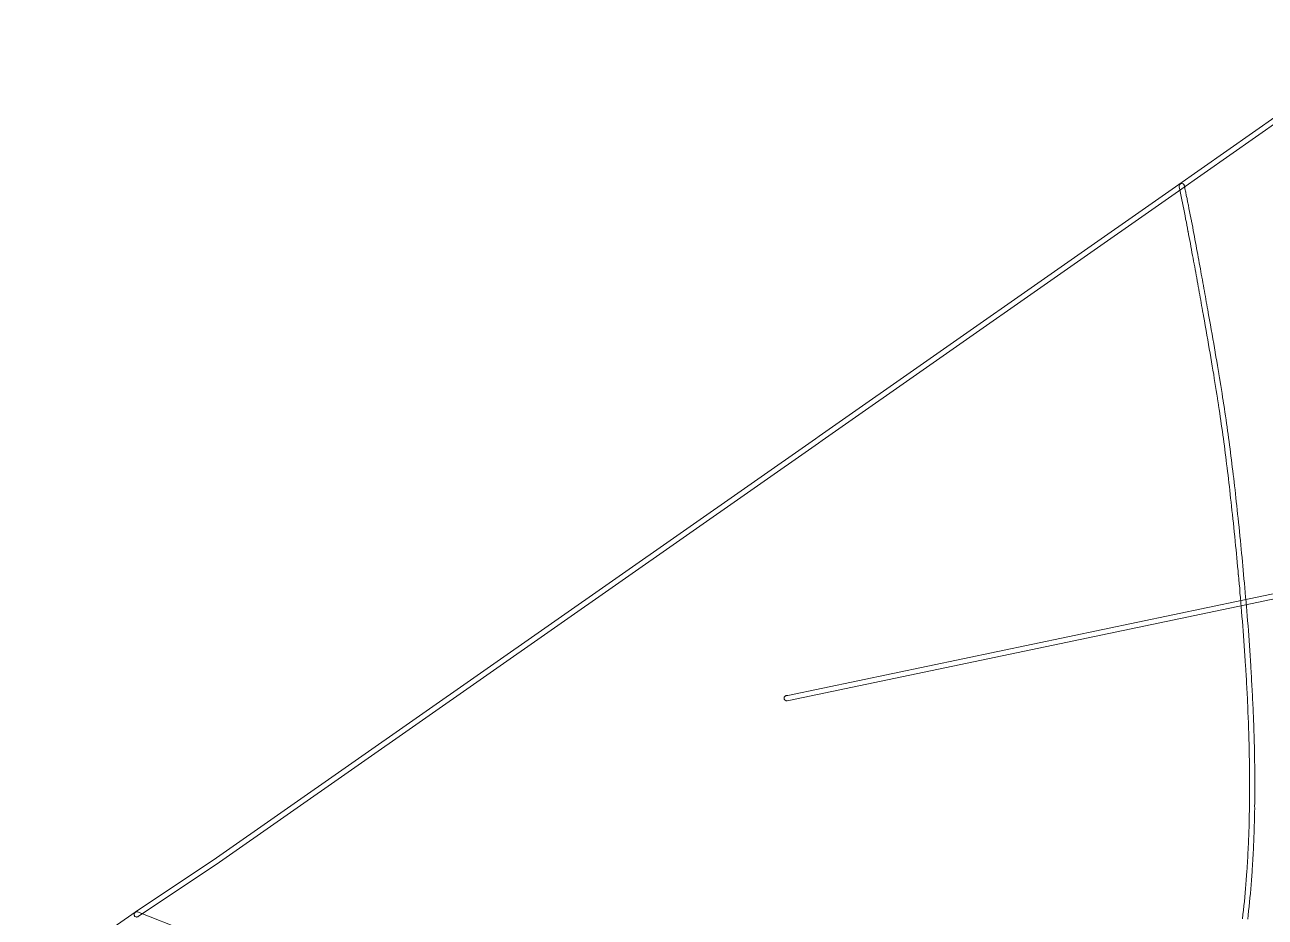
# Model space of a CAD drawing. Header units: inches. Extents: x 704148 to 723432, y 7075344 to 7101810.
# Drawn here: x 721860 to 722807, y 7090948 to 7091629 of the extents above; entities that cross this region are included whole.
import ezdxf

# ---------------------------------------------------------------- set-up
doc = ezdxf.new("R2010")
doc.units = ezdxf.units.IN
doc.header["$MEASUREMENT"] = 0
doc.layers.add('gisdb.gisadmin', color=7, linetype='Continuous', lineweight=9, true_color=0xccf5fc)

msp = doc.modelspace()

# ---------------------------------------------------------------- linework, layer by layer
at = {"layer": 'gisdb.gisadmin'}
for points in [[(722916.9726, 7091625.2239), (722740.587, 7091501.6963), (722468.7335, 7091311.3174), (722465.7997, 7091309.2614), (722008.5948, 7090989.8417), (722008.563, 7090989.82), (721946.5022, 7090948.2166), (721946.3586, 7090948.1289), (721946.0401, 7090947.9869), (721945.7018, 7090947.9024), (721945.3539, 7090947.878), (721945.0072, 7090947.9143), (721944.6719, 7090948.0104), (721944.3585, 7090948.1632), (721944.0763, 7090948.3681), (721943.834, 7090948.6189), (721943.639, 7090948.9079), (721943.4971, 7090949.2264), (721943.4126, 7090949.5647), (721943.3882, 7090949.9125), (721943.4245, 7090950.2594), (721943.5206, 7090950.5945), (721943.6734, 7090950.908), (721943.8782, 7090951.1901), (721944.129, 7090951.4324), (721944.2744, 7090951.5397), (722006.3193, 7090993.1326), (722463.5061, 7091312.5396), (722466.4381, 7091314.5942), (722738.292, 7091504.9735), (722914.678, 7091628.5012)], [(722789.4909, 7090946.6083), (722789.846, 7090949.8163), (722790.203, 7090953.1351), (722790.558, 7090956.3431), (722790.9115, 7090959.6285), (722791.1663, 7090962.9198), (722791.1718, 7090962.9794), (722791.5256, 7090966.2679), (722791.7806, 7090969.5613), (722792.0357, 7090972.769), (722792.2945, 7090976.1984), (722792.5517, 7090979.5208), (722792.8081, 7090982.8314), (722792.9415, 7090984.8115), (722793.0776, 7090986.9124), (722793.214, 7090989.0185), (722793.3482, 7090991.0111), (722793.4843, 7090993.112), (722793.6174, 7090995.167), (722793.651, 7090997.115), (722793.6549, 7090997.2098), (722793.7857, 7090999.2186), (722793.7911, 7090999.3133), (722793.9242, 7091001.3684), (722793.9597, 7091003.4271), (722793.9639, 7091003.5271), (722794.0949, 7091005.47), (722794.1303, 7091007.525), (722794.1343, 7091007.6198), (722794.2673, 7091009.6749), (722794.3028, 7091011.7336), (722794.3392, 7091013.8388), (722794.3434, 7091013.9388), (722794.4743, 7091015.8817), (722794.5098, 7091017.9367), (722794.5461, 7091020.0419), (722794.5824, 7091022.1471), (722794.6187, 7091024.2523), (722794.6551, 7091026.3574), (722794.659, 7091026.4522), (722794.7921, 7091028.5073), (722794.8268, 7091030.5197), (722794.7647, 7091032.5781), (722794.764, 7091032.673), (722794.7984, 7091034.6674), (722794.8348, 7091036.7726), (722794.8711, 7091038.8778), (722794.9074, 7091040.983), (722794.9429, 7091043.0417), (722794.8808, 7091045.1002), (722794.8802, 7091045.1951), (722794.9165, 7091047.3003), (722794.952, 7091049.359), (722794.8899, 7091051.4175), (722794.8892, 7091051.5124), (722794.9247, 7091053.5674), (722794.8609, 7091055.5136), (722794.8601, 7091055.6137), (722794.8956, 7091057.6724), (722794.8335, 7091059.7309), (722794.8328, 7091059.8258), (722794.8684, 7091061.8845), (722794.8063, 7091063.943), (722794.7427, 7091066.0499), (722794.742, 7091066.1448), (722794.7775, 7091068.1998), (722794.7136, 7091070.1486), (722794.65, 7091072.2581), (722794.5864, 7091074.365), (722794.5858, 7091074.4599), (722794.6068, 7091075.6787), (722794.6212, 7091076.5149), (722794.5573, 7091078.4638), (722794.4937, 7091080.5732), (722794.4302, 7091082.6776), (722794.3648, 7091084.6711), (722794.364, 7091084.7712), (722794.3761, 7091085.4727), (722794.3035, 7091086.7282), (722794.3011, 7091086.7832), (722794.2376, 7091088.8875), (722794.1721, 7091090.8837), (722794.1086, 7091092.9906), (722794.0431, 7091094.9867), (722793.9795, 7091097.0936), (722793.914, 7091099.0897), (722793.852, 7091101.1465), (722793.6909, 7091103.0924), (722793.6851, 7091103.197), (722793.6215, 7091105.3014), (722793.5561, 7091107.2948), (722793.4921, 7091109.2476), (722793.3322, 7091111.3106), (722793.3272, 7091111.3996), (722793.2617, 7091113.3957), (722793.1963, 7091115.3918), (722793.1324, 7091117.3389), (722792.9712, 7091119.2863), (722792.9653, 7091119.391), (722792.9033, 7091121.4452), (722792.7423, 7091123.3911), (722792.7365, 7091123.4905), (722792.6727, 7091125.4376), (722792.5114, 7091127.385), (722792.5057, 7091127.4844), (722792.4402, 7091129.4806), (722792.3766, 7091131.4218), (722792.2137, 7091133.2585), (722792.0479, 7091135.2621), (722792.0421, 7091135.3615), (722791.9783, 7091137.3086), (722791.817, 7091139.2561), (722791.8138, 7091139.3014), (722791.5811, 7091143.1845), (722791.3483, 7091147.0677), (722791.1173, 7091150.9217), (722790.7852, 7091154.668), (722790.781, 7091154.7249), (722790.5484, 7091158.6058), (722790.3157, 7091162.3471), (722789.9833, 7091166.0975), (722789.9796, 7091166.1452), (722789.7445, 7091169.7836), (722789.4125, 7091173.53), (722789.0763, 7091177.1901), (722789.072, 7091177.2441), (722788.8374, 7091180.8752), (722788.5019, 7091184.3975), (722788.4992, 7091184.4291), (722788.253, 7091187.5366), (722788.2472, 7091187.7292), (722788.2548, 7091188.17), (722787.9274, 7091191.6079), (722787.5875, 7091195.0459), (722787.5823, 7091195.1088), (722787.3459, 7091198.628), (722787.0089, 7091202.0366), (722786.6669, 7091205.3655), (722786.3262, 7091208.8109), (722786.3222, 7091208.8564), (722786.0799, 7091212.0498), (722785.7408, 7091215.3509), (722785.3973, 7091218.5646), (722785.3917, 7091218.6257), (722785.1497, 7091221.8151), (722784.809, 7091225.003), (722784.8039, 7091225.0575), (722784.5605, 7091228.1302), (722784.2169, 7091231.0909), (722784.2126, 7091231.1319), (722783.8743, 7091234.6844), (722783.5496, 7091238.1129), (722783.5362, 7091238.2333), (722783.1965, 7091241.6696), (722782.8549, 7091244.9946), (722782.5127, 7091248.3255), (722782.1706, 7091251.6547), (722781.8279, 7091254.8619), (722781.4817, 7091257.9733), (722781.1378, 7091261.1913), (722780.7925, 7091264.2935), (722780.4451, 7091267.2873), (722780.0972, 7091270.2858), (722780.0906, 7091270.3514), (722779.8452, 7091273.3166), (722779.5018, 7091276.2761), (722779.1525, 7091279.1587), (722778.8026, 7091282.0464), (722778.4529, 7091284.9341), (722778.1042, 7091287.8124), (722777.752, 7091290.5933), (722777.4026, 7091293.477), (722777.051, 7091296.2524), (722776.6992, 7091299.0293), (722776.3475, 7091301.8062), (722775.9957, 7091304.583), (722775.644, 7091307.3599), (722775.2922, 7091310.1368), (722774.9458, 7091312.8717), (722774.4975, 7091315.5086), (722774.4869, 7091315.5815), (722774.1351, 7091318.3584), (722773.788, 7091321.0986), (722773.3412, 7091323.8481), (722773.3317, 7091323.9138), (722772.9836, 7091326.6615), (722772.5399, 7091329.5122), (722772.088, 7091332.2929), (722772.0786, 7091332.3587), (722771.7305, 7091335.1064), (722771.285, 7091337.9687), (722770.877, 7091340.5984), (722770.8245, 7091340.7374), (722770.7401, 7091341.0757), (722770.7328, 7091341.126), (722770.3822, 7091343.7691), (722769.9349, 7091346.6431), (722769.4908, 7091349.6178), (722768.949, 7091352.5876), (722768.9398, 7091352.6424), (722768.4953, 7091355.6199), (722767.9534, 7091358.5897), (722767.9456, 7091358.6354), (722767.9411, 7091358.665), (722767.4987, 7091361.7515), (722766.9601, 7091364.944), (722766.4143, 7091368.0569), (722765.8684, 7091371.2927), (722765.3254, 7091374.6329), (722764.7881, 7091377.9382), (722764.1517, 7091381.2463), (722764.14, 7091381.3126), (722763.6043, 7091384.7304), (722762.9681, 7091388.157), (722762.3279, 7091391.7263), (722761.6908, 7091395.4004), (722761.0547, 7091399.0689), (722760.4204, 7091402.7265), (722759.6914, 7091406.6011), (722759.6845, 7091406.6399), (722759.0526, 7091410.4055), (722758.6901, 7091412.3924), (722758.3249, 7091414.3936), (722757.9598, 7091416.3949), (722757.5929, 7091418.4062), (722757.2295, 7091420.5188), (722756.8645, 7091422.5196), (722756.4995, 7091424.6417), (722756.1362, 7091426.7537), (722755.7805, 7091428.8219), (722755.3273, 7091430.8905), (722755.3069, 7091430.9977), (722754.9456, 7091433.2206), (722754.593, 7091435.3895), (722754.1416, 7091437.4501), (722754.1241, 7091437.5392), (722753.7609, 7091439.6513), (722753.3976, 7091441.7633), (722753.0401, 7091443.8423), (722752.5859, 7091446.033), (722752.5732, 7091446.1), (722752.2157, 7091448.179), (722751.7615, 7091450.3696), (722751.7458, 7091450.4548), (722751.3915, 7091452.6343), (722750.9389, 7091454.8171), (722750.9232, 7091454.9023), (722750.5672, 7091457.0923), (722750.1143, 7091459.3955), (722750.1026, 7091459.4606), (722749.7466, 7091461.6505), (722749.2936, 7091463.9538), (722748.8343, 7091466.2892), (722748.375, 7091468.6246), (722747.9157, 7091470.96), (722747.9022, 7091471.0371), (722747.5483, 7091473.3343), (722747.0953, 7091475.6383), (722746.6451, 7091478.0453), (722746.0977, 7091480.3329), (722746.0768, 7091480.4308), (722745.6194, 7091482.877), (722745.1621, 7091485.3232), (722744.7047, 7091487.7694), (722744.2543, 7091490.178), (722743.7059, 7091492.5871), (722743.69, 7091492.6635), (722743.2396, 7091495.0721), (722742.6912, 7091497.4812), (722742.6753, 7091497.5576), (722742.2229, 7091499.9772), (722741.6741, 7091502.5058), (722741.6626, 7091502.5625), (722741.2052, 7091505.0087), (722741.1958, 7091505.063), (722741.1714, 7091505.4108), (722741.2078, 7091505.7577), (722741.3039, 7091506.0928), (722741.4567, 7091506.4063), (722741.6616, 7091506.6884), (722741.9123, 7091506.9307), (722742.2014, 7091507.1257), (722742.5198, 7091507.2676), (722742.8582, 7091507.3521), (722743.206, 7091507.3765), (722743.5528, 7091507.3402), (722743.8881, 7091507.244), (722744.2015, 7091507.0912), (722744.4836, 7091506.8863), (722744.7259, 7091506.6355), (722744.9209, 7091506.3466), (722745.0628, 7091506.028), (722745.1378, 7091505.744), (722745.5904, 7091503.3245), (722746.1392, 7091500.7958), (722746.1507, 7091500.7391), (722746.6011, 7091498.3304), (722747.1495, 7091495.9214), (722747.1654, 7091495.8449), (722747.6157, 7091493.4363), (722748.1642, 7091491.0272), (722748.1801, 7091490.9508), (722748.6374, 7091488.5046), (722749.0948, 7091486.0584), (722749.5522, 7091483.6122), (722750.0006, 7091481.2144), (722750.5479, 7091478.9268), (722750.5688, 7091478.8289), (722751.0257, 7091476.3856), (722751.4819, 7091474.0657), (722751.4956, 7091473.9886), (722751.8493, 7091471.6914), (722752.3006, 7091469.3966), (722752.7599, 7091467.0612), (722753.2192, 7091464.7258), (722753.6785, 7091462.3904), (722753.6902, 7091462.3253), (722754.0462, 7091460.1354), (722754.4992, 7091457.8321), (722754.5108, 7091457.7671), (722754.8651, 7091455.5875), (722755.3177, 7091453.4047), (722755.3334, 7091453.3196), (722755.6877, 7091451.14), (722756.1402, 7091448.9573), (722756.1529, 7091448.8902), (722756.5104, 7091446.8113), (722756.9646, 7091444.6206), (722756.9774, 7091444.5535), (722757.3406, 7091442.4415), (722757.7038, 7091440.3294), (722758.0595, 7091438.2612), (722758.5128, 7091436.1926), (722758.5332, 7091436.0854), (722758.8945, 7091433.8625), (722759.2471, 7091431.6936), (722759.6985, 7091429.633), (722759.716, 7091429.5439), (722760.0792, 7091427.4319), (722760.4424, 7091425.3198), (722760.804, 7091423.2173), (722761.1691, 7091421.2164), (722761.5324, 7091419.1039), (722761.8956, 7091417.1131), (722762.2608, 7091415.1118), (722762.6259, 7091413.1105), (722762.9935, 7091411.0952), (722763.6271, 7091407.3204), (722764.358, 7091403.435), (722764.9967, 7091399.7526), (722765.6329, 7091396.0841), (722766.2681, 7091392.4209), (722766.9039, 7091388.8755), (722767.5428, 7091385.4345), (722767.552, 7091385.381), (722768.087, 7091381.9676), (722768.7223, 7091378.6662), (722768.7324, 7091378.6091), (722769.2743, 7091375.2748), (722769.8154, 7091371.9465), (722770.3572, 7091368.7353), (722770.903, 7091365.6225), (722771.4496, 7091362.383), (722771.4557, 7091362.3436), (722771.8963, 7091359.2694), (722772.437, 7091356.3059), (722772.4462, 7091356.2513), (722772.8907, 7091353.2731), (722773.4325, 7091350.3038), (722773.4418, 7091350.2491), (722773.8897, 7091347.2483), (722774.3388, 7091344.3629), (722774.3452, 7091344.3182), (722774.654, 7091341.957), (722774.7032, 7091341.8174), (722774.7881, 7091341.4764), (722775.2383, 7091338.5841), (722775.688, 7091335.6947), (722775.6959, 7091335.6384), (722776.043, 7091332.8981), (722776.4904, 7091330.1455), (722776.9411, 7091327.2498), (722776.9491, 7091327.1935), (722777.2961, 7091324.4533), (722777.7431, 7091321.7038), (722777.7525, 7091321.638), (722778.1042, 7091318.8611), (722778.4506, 7091316.1262), (722778.8989, 7091313.4894), (722778.9095, 7091313.4164), (722779.2613, 7091310.6396), (722779.613, 7091307.8627), (722779.9648, 7091305.0858), (722780.3166, 7091302.3089), (722780.6683, 7091299.5321), (722781.0201, 7091296.7552), (722781.3725, 7091293.973), (722781.7219, 7091291.0893), (722782.0741, 7091288.3084), (722782.4246, 7091285.4153), (722782.7745, 7091282.5276), (722783.1244, 7091279.6399), (722783.4748, 7091276.7473), (722783.8233, 7091273.7438), (722783.8298, 7091273.6782), (722784.0752, 7091270.7131), (722784.4193, 7091267.7486), (722784.7677, 7091264.7454), (722785.1148, 7091261.6272), (722785.4586, 7091258.4091), (722785.8049, 7091255.2978), (722786.1499, 7091252.0693), (722786.4925, 7091248.7343), (722786.8347, 7091245.4034), (722787.1773, 7091242.0688), (722787.5047, 7091238.74), (722787.5183, 7091238.6198), (722787.5336, 7091238.3928), (722787.857, 7091235.0636), (722788.1933, 7091231.5336), (722788.539, 7091228.5537), (722788.5461, 7091228.4811), (722788.7904, 7091225.3977), (722789.1312, 7091222.2079), (722789.1369, 7091222.1468), (722789.3789, 7091218.9574), (722789.72, 7091215.7655), (722790.0626, 7091212.4305), (722790.0674, 7091212.3775), (722790.31, 7091209.1804), (722790.6477, 7091205.7647), (722790.9897, 7091202.4358), (722791.3304, 7091198.9904), (722791.3356, 7091198.9276), (722791.5719, 7091195.4083), (722791.9096, 7091191.9944), (722792.2483, 7091188.4383), (722792.2569, 7091188.2141), (722792.2491, 7091187.7565), (722792.4863, 7091184.7614), (722792.8232, 7091181.2243), (722792.8281, 7091181.1635), (722793.063, 7091177.5277), (722793.3972, 7091173.8897), (722793.732, 7091170.1124), (722793.7356, 7091170.0647), (722793.9707, 7091166.4263), (722794.3031, 7091162.6767), (722794.307, 7091162.6243), (722794.5418, 7091158.8497), (722794.773, 7091154.9934), (722795.105, 7091151.2472), (722795.1092, 7091151.1902), (722795.342, 7091147.3071), (722795.5747, 7091143.4239), (722795.8061, 7091139.5641), (722795.9696, 7091137.5882), (722795.9754, 7091137.4888), (722796.0392, 7091135.5417), (722796.2, 7091133.6003), (722796.3667, 7091131.7189), (722796.3735, 7091131.6078), (722796.439, 7091129.6117), (722796.5028, 7091127.6646), (722796.664, 7091125.7172), (722796.6698, 7091125.6178), (722796.7336, 7091123.6707), (722796.8949, 7091121.7232), (722796.9008, 7091121.6186), (722796.9627, 7091119.5644), (722797.1238, 7091117.6185), (722797.1296, 7091117.5191), (722797.195, 7091115.523), (722797.2605, 7091113.5269), (722797.3245, 7091111.5741), (722797.4845, 7091109.5111), (722797.4894, 7091109.4221), (722797.5549, 7091107.426), (722797.6204, 7091105.4273), (722797.6825, 7091103.3704), (722797.8435, 7091101.4245), (722797.8494, 7091101.3199), (722797.9129, 7091099.2157), (722797.9784, 7091097.2196), (722798.042, 7091095.1126), (722798.1074, 7091093.1165), (722798.171, 7091091.0096), (722798.2365, 7091089.0135), (722798.2993, 7091086.9304), (722798.3746, 7091085.6276), (722798.3777, 7091085.4777), (722798.3652, 7091084.7523), (722798.4291, 7091082.8036), (722798.4927, 7091080.694), (722798.5562, 7091078.5897), (722798.6216, 7091076.5962), (722798.6224, 7091076.4961), (722798.6071, 7091075.6097), (722798.5869, 7091074.4373), (722798.649, 7091072.3789), (722798.7125, 7091070.2746), (722798.7779, 7091068.281), (722798.7787, 7091068.181), (722798.7432, 7091066.1222), (722798.8053, 7091064.0637), (722798.8688, 7091061.9568), (722798.8695, 7091061.8619), (722798.834, 7091059.8032), (722798.8961, 7091057.7447), (722798.8967, 7091057.6498), (722798.8613, 7091055.5948), (722798.9251, 7091053.6486), (722798.9259, 7091053.5485), (722798.8904, 7091051.4898), (722798.9525, 7091049.4313), (722798.9531, 7091049.3364), (722798.9168, 7091047.2312), (722798.8813, 7091045.1725), (722798.9434, 7091043.114), (722798.944, 7091043.0191), (722798.9077, 7091040.914), (722798.8714, 7091038.8088), (722798.8351, 7091036.7036), (722798.7987, 7091034.5984), (722798.7651, 7091032.6504), (722798.8272, 7091030.592), (722798.8279, 7091030.4971), (722798.7916, 7091028.3919), (722798.7876, 7091028.2971), (722798.6546, 7091026.242), (722798.619, 7091024.1832), (722798.5827, 7091022.078), (722798.5464, 7091019.9729), (722798.5101, 7091017.8677), (722798.4738, 7091015.7625), (722798.4695, 7091015.6625), (722798.3386, 7091013.7196), (722798.3031, 7091011.6646), (722798.2668, 7091009.5594), (722798.2629, 7091009.4646), (722798.1298, 7091007.4095), (722798.0943, 7091005.3508), (722798.0901, 7091005.2508), (722797.9591, 7091003.3079), (722797.9237, 7091001.2529), (722797.9198, 7091001.1581), (722797.789, 7090999.1493), (722797.7835, 7090999.0546), (722797.6505, 7090996.9996), (722797.6169, 7090995.0516), (722797.6129, 7090994.9568), (722797.4767, 7090992.8533), (722797.3404, 7090990.7473), (722797.2061, 7090988.7546), (722797.07, 7090986.6537), (722796.9337, 7090984.5477), (722796.7986, 7090982.5424), (722796.5407, 7090979.2119), (722796.2837, 7090975.8934), (722796.0245, 7090972.4599), (722795.7692, 7090969.2483), (722795.5122, 7090965.9298), (722795.5067, 7090965.8702), (722795.1529, 7090962.5817), (722794.8981, 7090959.2904), (722794.8926, 7090959.2309), (722794.5352, 7090955.9091), (722794.1802, 7090952.7011), (722793.8232, 7090949.3823), (722793.4681, 7090946.1743)], [(722993.4145, 7091228.1218), (722790.6568, 7091185.7366), (722443.2039, 7091113.0352), (722443.1239, 7091113.0202), (722441.9134, 7091112.8179), (722441.5574, 7091112.7922), (722441.2106, 7091112.8285), (722440.8753, 7091112.9246), (722440.5619, 7091113.0774), (722440.2797, 7091113.2823), (722440.0375, 7091113.5331), (722439.8424, 7091113.8221), (722439.7005, 7091114.1406), (722439.6161, 7091114.4789), (722439.5916, 7091114.8268), (722439.6281, 7091115.1736), (722439.7241, 7091115.5088), (722439.8769, 7091115.8222), (722440.0817, 7091116.1043), (722440.3325, 7091116.3466), (722440.6216, 7091116.5417), (722440.9401, 7091116.6836), (722441.2621, 7091116.7654), (722442.4238, 7091116.9595), (722789.8377, 7091189.6527), (722992.5954, 7091232.0379)], [(721860.0097, 7090892.7095), (721944.2432, 7090951.5184), (721944.4181, 7090951.6275), (721944.7365, 7090951.7694), (721945.0749, 7090951.8539), (721945.4227, 7090951.8783), (721945.7695, 7090951.842), (721946.1119, 7090951.7431), (722020.7698, 7090922.4468)]]:
    msp.add_lwpolyline(points, dxfattribs=at)

doc.saveas('drawing.dxf')
